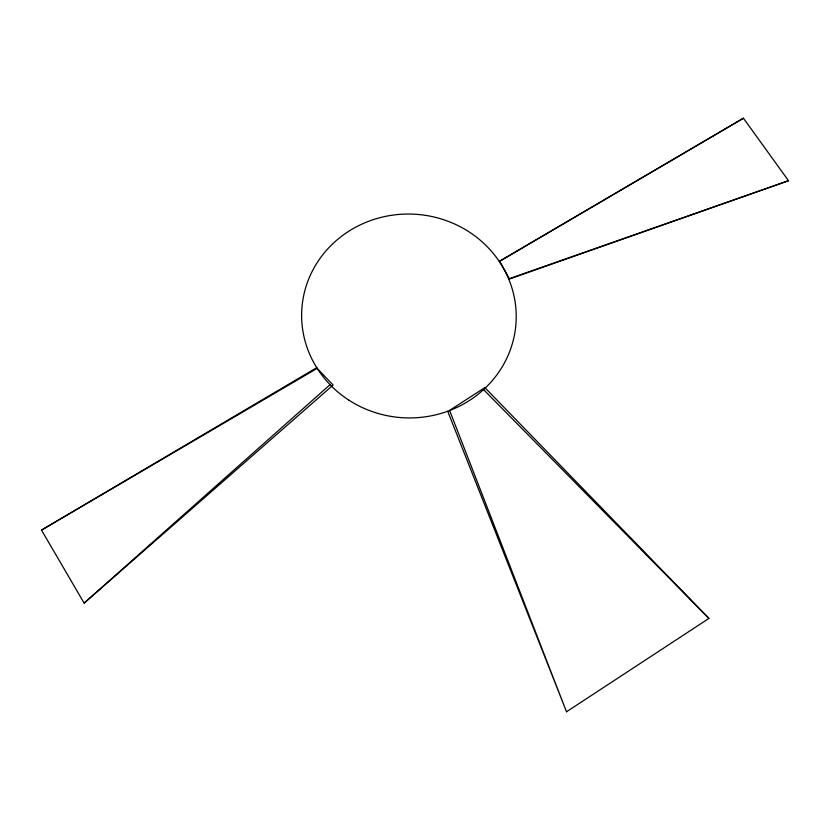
<?xml version="1.0" encoding="UTF-8"?>
<svg xmlns="http://www.w3.org/2000/svg" width="830" height="830" viewBox="0 0 830 830"><rect width="100%" height="100%" fill="white"/><g stroke="black" fill="none" stroke-linecap="round" stroke-linejoin="round"><path stroke-width="1.25" d="M84.121 603.109L333.12 385.058L316.593 367.763L41.5 530.1L84.121 603.109L330.06 384.684M566.517 711.777L708.913 618.423L484.865 387.6L449.59 410.404L566.517 711.777L447.702 411.234M743.431 118.223L499.587 261.222L509.33 278.673L788.5 180.712L743.431 118.223L499.276 261.492M41.5 530.1L317.174 368.344M508.79 279.233L788.5 180.712M483.568 389.602L708.913 618.423M349.088 400.288A107.309 101.924 3.1 0 0 515.97 323.472A107.309 101.924 3.1 0 0 361.714 224.193A107.309 101.924 3.1 0 0 349.088 400.288"/></g></svg>
